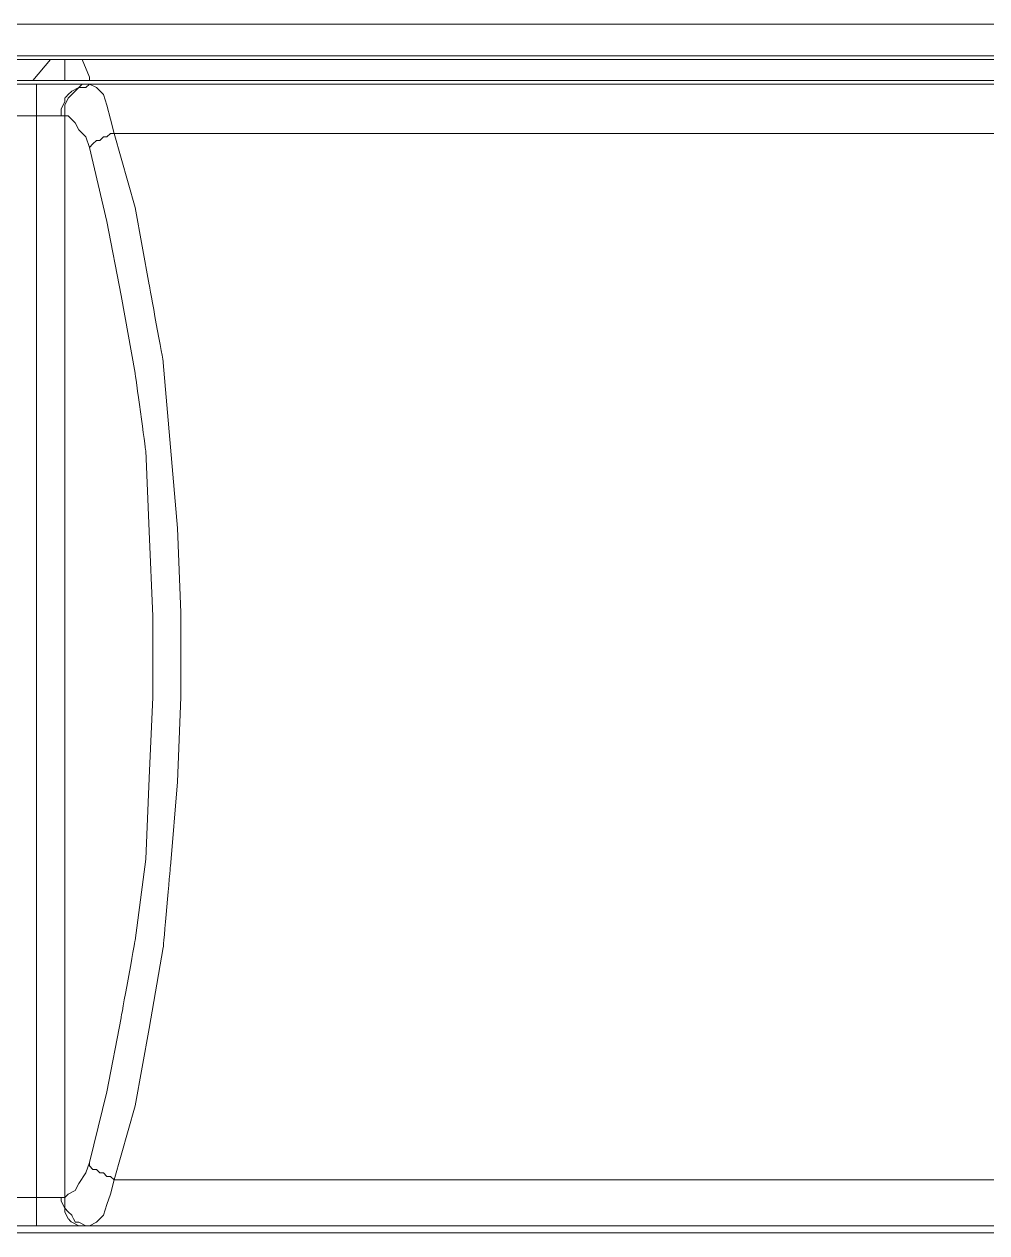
# Model space of a CAD drawing. Header units: centimetres. Extents: x -8.4 to 9.1, y -8.6 to 8.
# Drawn here: x -4.09 to -3.126, y 0.706 to 1.916 of the extents above; entities that cross this region are included whole.
import ezdxf

# ---------------------------------------------------------------- set-up
doc = ezdxf.new("R2010")
doc.units = ezdxf.units.CM
doc.header["$MEASUREMENT"] = 0
doc.layers.add('Layer 1', color=7, linetype='Continuous')

msp = doc.modelspace()

# ---------------------------------------------------------------- linework, layer by layer
at = {"layer": 'Layer 1', "color": 250, "lineweight": 20}
for points in [[(-5.95841, 1.91558), (-5.95841, 1.91558), (-2.21896, 1.91558), (-2.21896, 1.91558)], [(-2.21896, 1.88383), (-2.21896, 1.88383), (-5.95841, 1.88383), (-5.95841, 1.88383)], [(-2.33538, 1.8803), (-2.33538, 1.8803), (-5.84552, 1.8803), (-5.84552, 1.8803)], [(-4.06399, 1.8803), (-4.06399, 1.8803), (-4.08163, 1.85913), (-4.08163, 1.85913)], [(-4.04988, 1.8803), (-4.04988, 1.8803), (-4.04988, 1.85913), (-4.04988, 1.85913)], [(-5.71499, 1.85913), (-5.71499, 1.85913), (-2.46238, 1.85913), (-2.46238, 1.85913)], [(-4.09927, 1.8556), (-4.09927, 1.8556), (-4.0781, 1.8556), (-4.0781, 1.8556)], [(-4.02871, 1.8556), (-4.02871, 1.8556), (-2.24013, 1.8556), (-2.24013, 1.8556)], [(-4.02871, 1.8556), (-4.02871, 1.8556), (-4.02518, 1.8556), (-4.02518, 1.8556)], [(-4.0781, 1.82385), (-4.0781, 1.82385), (-4.09927, 1.82385), (-4.09927, 1.82385)], [(-4.0781, 0.74083), (-4.0781, 0.74083), (-4.0781, 1.82385), (-4.0781, 1.82385)], [(-4.04988, 1.82385), (-4.04988, 1.82385), (-4.05341, 1.82385), (-4.05341, 1.82385)], [(-4.04988, 0.74083), (-4.04988, 0.74083), (-4.04988, 1.82385), (-4.04988, 1.82385)], [(-4.00049, 1.80622), (-4.00049, 1.80622), (-2.26835, 1.80622), (-2.26835, 1.80622)], [(-4.00049, 0.75847), (-4.00049, 0.75847), (-2.26835, 0.75847), (-2.26835, 0.75847)], [(-4.09927, 0.74083), (-4.09927, 0.74083), (-4.0781, 0.74083), (-4.0781, 0.74083)], [(-4.05341, 0.74083), (-4.05341, 0.74083), (-4.04988, 0.74083), (-4.04988, 0.74083)], [(-2.46238, 0.70555), (-2.46238, 0.70555), (-5.71499, 0.70555), (-5.71499, 0.70555)], [(-4.0781, 0.7126), (-4.0781, 0.7126), (-4.09927, 0.7126), (-4.09927, 0.7126)], [(-4.02871, 0.7126), (-4.02871, 0.7126), (-2.24013, 0.7126), (-2.24013, 0.7126)], [(-4.02518, 0.7126), (-4.02518, 0.7126), (-4.02871, 0.7126), (-4.02871, 0.7126)]]:
    msp.add_open_spline(points, degree=3, dxfattribs=at)
for points, knots in [([(-4.02518, 1.85913), (-4.02518, 1.85913), (-4.02518, 1.86266), (-4.02518, 1.86266), (-4.02518, 1.86266), (-4.02518, 1.86266), (-4.03224, 1.8803), (-4.03224, 1.8803)], [0, 0, 0, 0, 0.3333333, 0.3333333, 0.3333333, 0.3333333, 1, 1, 1, 1]), ([(-4.0781, 1.8556), (-4.0781, 1.8556), (-4.06752, 1.8556), (-4.06752, 1.8556), (-4.06752, 1.8556), (-4.06752, 1.8556), (-4.05341, 1.8556), (-4.05341, 1.8556), (-4.05341, 1.8556), (-4.05341, 1.8556), (-4.04282, 1.8556), (-4.04282, 1.8556), (-4.04282, 1.8556), (-4.04282, 1.8556), (-4.03577, 1.8556), (-4.03577, 1.8556), (-4.03577, 1.8556), (-4.03577, 1.8556), (-4.02871, 1.8556), (-4.02871, 1.8556)], [0, 0, 0, 0, 0.1666667, 0.1666667, 0.1666667, 0.1666667, 0.3333333, 0.3333333, 0.3333333, 0.3333333, 0.5, 0.5, 0.5, 0.5, 0.6666667, 0.6666667, 0.6666667, 0.6666667, 1, 1, 1, 1]), ([(-4.0781, 1.8556), (-4.0781, 1.8556), (-4.0781, 1.8556), (-4.0781, 1.8556), (-4.0781, 1.8556), (-4.0781, 1.8556), (-4.0781, 1.85208), (-4.0781, 1.85208), (-4.0781, 1.85208), (-4.0781, 1.85208), (-4.0781, 1.84855), (-4.0781, 1.84855), (-4.0781, 1.84855), (-4.0781, 1.84855), (-4.0781, 1.84502), (-4.0781, 1.84502), (-4.0781, 1.84502), (-4.0781, 1.84502), (-4.0781, 1.84149), (-4.0781, 1.84149), (-4.0781, 1.84149), (-4.0781, 1.84149), (-4.0781, 1.83797), (-4.0781, 1.83797), (-4.0781, 1.83797), (-4.0781, 1.83797), (-4.0781, 1.83091), (-4.0781, 1.83091), (-4.0781, 1.83091), (-4.0781, 1.83091), (-4.0781, 1.82385), (-4.0781, 1.82385)], [0, 0, 0, 0, 0.1111111, 0.1111111, 0.1111111, 0.1111111, 0.2222222, 0.2222222, 0.2222222, 0.2222222, 0.3333333, 0.3333333, 0.3333333, 0.3333333, 0.4444444, 0.4444444, 0.4444444, 0.4444445, 0.5555556, 0.5555556, 0.5555556, 0.5555556, 0.6666667, 0.6666667, 0.6666667, 0.6666667, 0.7777778, 0.7777778, 0.7777778, 0.7777778, 1, 1, 1, 1]), ([(-4.02871, 1.8556), (-4.02871, 1.8556), (-4.03224, 1.8556), (-4.03224, 1.8556), (-4.03224, 1.8556), (-4.03224, 1.8556), (-4.03577, 1.85208), (-4.03577, 1.85208), (-4.03577, 1.85208), (-4.03577, 1.85208), (-4.04282, 1.84855), (-4.04282, 1.84855), (-4.04282, 1.84855), (-4.04282, 1.84855), (-4.04635, 1.84502), (-4.04635, 1.84502), (-4.04635, 1.84502), (-4.04635, 1.84502), (-4.04988, 1.84149), (-4.04988, 1.84149), (-4.04988, 1.84149), (-4.04988, 1.84149), (-4.04988, 1.83797), (-4.04988, 1.83797), (-4.04988, 1.83797), (-4.04988, 1.83797), (-4.05341, 1.83091), (-4.05341, 1.83091), (-4.05341, 1.83091), (-4.05341, 1.83091), (-4.05341, 1.82385), (-4.05341, 1.82385)], [0, 0, 0, 0, 0.1111111, 0.1111111, 0.1111111, 0.1111111, 0.2222222, 0.2222222, 0.2222222, 0.2222222, 0.3333333, 0.3333333, 0.3333333, 0.3333333, 0.4444444, 0.4444444, 0.4444444, 0.4444445, 0.5555556, 0.5555556, 0.5555556, 0.5555556, 0.6666667, 0.6666667, 0.6666667, 0.6666667, 0.7777778, 0.7777778, 0.7777778, 0.7777778, 1, 1, 1, 1]), ([(-4.02518, 1.8556), (-4.02518, 1.8556), (-4.02871, 1.85208), (-4.02871, 1.85208), (-4.02871, 1.85208), (-4.02871, 1.85208), (-4.03577, 1.85208), (-4.03577, 1.85208), (-4.03577, 1.85208), (-4.03577, 1.85208), (-4.0393, 1.84855), (-4.0393, 1.84855), (-4.0393, 1.84855), (-4.0393, 1.84855), (-4.04282, 1.84502), (-4.04282, 1.84502), (-4.04282, 1.84502), (-4.04282, 1.84502), (-4.04635, 1.84149), (-4.04635, 1.84149), (-4.04635, 1.84149), (-4.04635, 1.84149), (-4.04988, 1.83444), (-4.04988, 1.83444), (-4.04988, 1.83444), (-4.04988, 1.83444), (-4.04988, 1.83091), (-4.04988, 1.83091), (-4.04988, 1.83091), (-4.04988, 1.83091), (-4.04988, 1.82385), (-4.04988, 1.82385)], [0, 0, 0, 0, 0.1111111, 0.1111111, 0.1111111, 0.1111111, 0.2222222, 0.2222222, 0.2222222, 0.2222222, 0.3333333, 0.3333333, 0.3333333, 0.3333333, 0.4444444, 0.4444444, 0.4444444, 0.4444445, 0.5555556, 0.5555556, 0.5555556, 0.5555556, 0.6666667, 0.6666667, 0.6666667, 0.6666667, 0.7777778, 0.7777778, 0.7777778, 0.7777778, 1, 1, 1, 1]), ([(-4.02518, 1.8556), (-4.02518, 1.8556), (-4.01813, 1.85208), (-4.01813, 1.85208), (-4.01813, 1.85208), (-4.01813, 1.85208), (-4.01107, 1.84502), (-4.01107, 1.84502), (-4.01107, 1.84502), (-4.01107, 1.84502), (-4.00755, 1.83444), (-4.00755, 1.83444), (-4.00755, 1.83444), (-4.00755, 1.83444), (-4.00402, 1.82033), (-4.00402, 1.82033), (-4.00402, 1.82033), (-4.00402, 1.82033), (-4.00049, 1.80622), (-4.00049, 1.80622)], [0, 0, 0, 0, 0.1666667, 0.1666667, 0.1666667, 0.1666667, 0.3333333, 0.3333333, 0.3333333, 0.3333333, 0.5, 0.5, 0.5, 0.5, 0.6666667, 0.6666667, 0.6666667, 0.6666667, 1, 1, 1, 1]), ([(-4.05341, 1.82385), (-4.05341, 1.82385), (-4.05693, 1.82385), (-4.05693, 1.82385), (-4.05693, 1.82385), (-4.05693, 1.82385), (-4.06046, 1.82385), (-4.06046, 1.82385), (-4.06046, 1.82385), (-4.06046, 1.82385), (-4.06752, 1.82385), (-4.06752, 1.82385), (-4.06752, 1.82385), (-4.06752, 1.82385), (-4.07105, 1.82385), (-4.07105, 1.82385), (-4.07105, 1.82385), (-4.07105, 1.82385), (-4.0781, 1.82385), (-4.0781, 1.82385)], [0, 0, 0, 0, 0.1666667, 0.1666667, 0.1666667, 0.1666667, 0.3333333, 0.3333333, 0.3333333, 0.3333333, 0.5, 0.5, 0.5, 0.5, 0.6666667, 0.6666667, 0.6666667, 0.6666667, 1, 1, 1, 1]), ([(-4.02518, 1.7921), (-4.02518, 1.7921), (-4.02871, 1.80269), (-4.02871, 1.80269), (-4.02871, 1.80269), (-4.02871, 1.80269), (-4.03577, 1.80974), (-4.03577, 1.80974), (-4.03577, 1.80974), (-4.03577, 1.80974), (-4.0393, 1.8168), (-4.0393, 1.8168), (-4.0393, 1.8168), (-4.0393, 1.8168), (-4.04635, 1.82385), (-4.04635, 1.82385), (-4.04635, 1.82385), (-4.04635, 1.82385), (-4.04988, 1.82385), (-4.04988, 1.82385)], [0, 0, 0, 0, 0.1666667, 0.1666667, 0.1666667, 0.1666667, 0.3333333, 0.3333333, 0.3333333, 0.3333333, 0.5, 0.5, 0.5, 0.5, 0.6666667, 0.6666667, 0.6666667, 0.6666667, 1, 1, 1, 1]), ([(-4.00049, 1.80622), (-4.00049, 1.80622), (-4.00402, 1.80622), (-4.00402, 1.80622), (-4.00402, 1.80622), (-4.00402, 1.80622), (-4.00755, 1.80269), (-4.00755, 1.80269), (-4.00755, 1.80269), (-4.00755, 1.80269), (-4.01107, 1.80269), (-4.01107, 1.80269), (-4.01107, 1.80269), (-4.01107, 1.80269), (-4.0146, 1.79916), (-4.0146, 1.79916), (-4.0146, 1.79916), (-4.0146, 1.79916), (-4.01813, 1.79916), (-4.01813, 1.79916), (-4.01813, 1.79916), (-4.01813, 1.79916), (-4.02166, 1.79563), (-4.02166, 1.79563), (-4.02166, 1.79563), (-4.02166, 1.79563), (-4.02518, 1.7921), (-4.02518, 1.7921)], [0, 0, 0, 0, 0.125, 0.125, 0.125, 0.125, 0.25, 0.25, 0.25, 0.25, 0.375, 0.375, 0.375, 0.375, 0.5, 0.5, 0.5, 0.5, 0.625, 0.625, 0.625, 0.625, 0.75, 0.75, 0.75, 0.75, 1, 1, 1, 1]), ([(-4.00049, 1.80622), (-4.00049, 1.80622), (-3.97932, 1.73213), (-3.97932, 1.73213), (-3.97932, 1.73213), (-3.97932, 1.73213), (-3.96521, 1.65452), (-3.96521, 1.65452), (-3.96521, 1.65452), (-3.96521, 1.65452), (-3.9511, 1.57691), (-3.9511, 1.57691), (-3.9511, 1.57691), (-3.9511, 1.57691), (-3.94405, 1.49224), (-3.94405, 1.49224), (-3.94405, 1.49224), (-3.94405, 1.49224), (-3.93699, 1.4111), (-3.93699, 1.4111), (-3.93699, 1.4111), (-3.93699, 1.4111), (-3.93346, 1.32644), (-3.93346, 1.32644), (-3.93346, 1.32644), (-3.93346, 1.32644), (-3.93346, 1.24177), (-3.93346, 1.24177), (-3.93346, 1.24177), (-3.93346, 1.24177), (-3.93699, 1.1571), (-3.93699, 1.1571), (-3.93699, 1.1571), (-3.93699, 1.1571), (-3.94405, 1.07244), (-3.94405, 1.07244), (-3.94405, 1.07244), (-3.94405, 1.07244), (-3.9511, 0.9913), (-3.9511, 0.9913), (-3.9511, 0.9913), (-3.9511, 0.9913), (-3.96521, 0.91016), (-3.96521, 0.91016), (-3.96521, 0.91016), (-3.96521, 0.91016), (-3.97932, 0.83255), (-3.97932, 0.83255), (-3.97932, 0.83255), (-3.97932, 0.83255), (-4.00049, 0.75847), (-4.00049, 0.75847)], [0, 0, 0, 0, 0.0714286, 0.0714286, 0.0714286, 0.0714286, 0.1428571, 0.1428571, 0.1428571, 0.1428572, 0.2142857, 0.2142857, 0.2142857, 0.2142857, 0.2857143, 0.2857143, 0.2857143, 0.2857143, 0.3571429, 0.3571429, 0.3571429, 0.3571429, 0.4285714, 0.4285714, 0.4285714, 0.4285714, 0.5, 0.5, 0.5, 0.5, 0.5714286, 0.5714286, 0.5714286, 0.5714286, 0.6428571, 0.6428571, 0.6428571, 0.6428572, 0.7142857, 0.7142857, 0.7142857, 0.7142857, 0.7857143, 0.7857143, 0.7857143, 0.7857143, 0.8571429, 0.8571429, 0.8571429, 0.8571429, 1, 1, 1, 1]), ([(-4.02518, 0.7761), (-4.02518, 0.7761), (-4.00755, 0.84666), (-4.00755, 0.84666), (-4.00755, 0.84666), (-4.00755, 0.84666), (-3.99343, 0.92074), (-3.99343, 0.92074), (-3.99343, 0.92074), (-3.99343, 0.92074), (-3.97932, 0.99835), (-3.97932, 0.99835), (-3.97932, 0.99835), (-3.97932, 0.99835), (-3.96874, 1.07949), (-3.96874, 1.07949), (-3.96874, 1.07949), (-3.96874, 1.07949), (-3.96521, 1.16063), (-3.96521, 1.16063), (-3.96521, 1.16063), (-3.96521, 1.16063), (-3.96168, 1.24177), (-3.96168, 1.24177), (-3.96168, 1.24177), (-3.96168, 1.24177), (-3.96168, 1.32291), (-3.96168, 1.32291), (-3.96168, 1.32291), (-3.96168, 1.32291), (-3.96521, 1.40758), (-3.96521, 1.40758), (-3.96521, 1.40758), (-3.96521, 1.40758), (-3.96874, 1.48872), (-3.96874, 1.48872), (-3.96874, 1.48872), (-3.96874, 1.48872), (-3.97932, 1.56633), (-3.97932, 1.56633), (-3.97932, 1.56633), (-3.97932, 1.56633), (-3.99343, 1.64394), (-3.99343, 1.64394), (-3.99343, 1.64394), (-3.99343, 1.64394), (-4.00755, 1.71802), (-4.00755, 1.71802), (-4.00755, 1.71802), (-4.00755, 1.71802), (-4.02518, 1.7921), (-4.02518, 1.7921)], [0, 0, 0, 0, 0.0714286, 0.0714286, 0.0714286, 0.0714286, 0.1428571, 0.1428571, 0.1428571, 0.1428572, 0.2142857, 0.2142857, 0.2142857, 0.2142857, 0.2857143, 0.2857143, 0.2857143, 0.2857143, 0.3571429, 0.3571429, 0.3571429, 0.3571429, 0.4285714, 0.4285714, 0.4285714, 0.4285714, 0.5, 0.5, 0.5, 0.5, 0.5714286, 0.5714286, 0.5714286, 0.5714286, 0.6428571, 0.6428571, 0.6428571, 0.6428572, 0.7142857, 0.7142857, 0.7142857, 0.7142857, 0.7857143, 0.7857143, 0.7857143, 0.7857143, 0.8571429, 0.8571429, 0.8571429, 0.8571429, 1, 1, 1, 1]), ([(-4.04988, 0.74083), (-4.04988, 0.74083), (-4.04635, 0.74435), (-4.04635, 0.74435), (-4.04635, 0.74435), (-4.04635, 0.74435), (-4.0393, 0.74788), (-4.0393, 0.74788), (-4.0393, 0.74788), (-4.0393, 0.74788), (-4.03577, 0.75494), (-4.03577, 0.75494), (-4.03577, 0.75494), (-4.03577, 0.75494), (-4.02871, 0.76552), (-4.02871, 0.76552), (-4.02871, 0.76552), (-4.02871, 0.76552), (-4.02518, 0.7761), (-4.02518, 0.7761)], [0, 0, 0, 0, 0.1666667, 0.1666667, 0.1666667, 0.1666667, 0.3333333, 0.3333333, 0.3333333, 0.3333333, 0.5, 0.5, 0.5, 0.5, 0.6666667, 0.6666667, 0.6666667, 0.6666667, 1, 1, 1, 1]), ([(-4.02518, 0.7761), (-4.02518, 0.7761), (-4.02518, 0.77258), (-4.02518, 0.77258), (-4.02518, 0.77258), (-4.02518, 0.77258), (-4.02166, 0.76905), (-4.02166, 0.76905), (-4.02166, 0.76905), (-4.02166, 0.76905), (-4.01813, 0.76905), (-4.01813, 0.76905), (-4.01813, 0.76905), (-4.01813, 0.76905), (-4.0146, 0.76552), (-4.0146, 0.76552), (-4.0146, 0.76552), (-4.0146, 0.76552), (-4.01107, 0.76552), (-4.01107, 0.76552), (-4.01107, 0.76552), (-4.01107, 0.76552), (-4.00755, 0.76199), (-4.00755, 0.76199), (-4.00755, 0.76199), (-4.00755, 0.76199), (-4.00402, 0.76199), (-4.00402, 0.76199), (-4.00402, 0.76199), (-4.00402, 0.76199), (-4.00049, 0.75847), (-4.00049, 0.75847)], [0, 0, 0, 0, 0.1111111, 0.1111111, 0.1111111, 0.1111111, 0.2222222, 0.2222222, 0.2222222, 0.2222222, 0.3333333, 0.3333333, 0.3333333, 0.3333333, 0.4444444, 0.4444444, 0.4444444, 0.4444445, 0.5555556, 0.5555556, 0.5555556, 0.5555556, 0.6666667, 0.6666667, 0.6666667, 0.6666667, 0.7777778, 0.7777778, 0.7777778, 0.7777778, 1, 1, 1, 1]), ([(-4.00049, 0.75847), (-4.00049, 0.75847), (-4.00402, 0.74435), (-4.00402, 0.74435), (-4.00402, 0.74435), (-4.00402, 0.74435), (-4.00755, 0.73377), (-4.00755, 0.73377), (-4.00755, 0.73377), (-4.00755, 0.73377), (-4.01107, 0.72319), (-4.01107, 0.72319), (-4.01107, 0.72319), (-4.01107, 0.72319), (-4.01813, 0.71613), (-4.01813, 0.71613), (-4.01813, 0.71613), (-4.01813, 0.71613), (-4.02518, 0.7126), (-4.02518, 0.7126)], [0, 0, 0, 0, 0.1666667, 0.1666667, 0.1666667, 0.1666667, 0.3333333, 0.3333333, 0.3333333, 0.3333333, 0.5, 0.5, 0.5, 0.5, 0.6666667, 0.6666667, 0.6666667, 0.6666667, 1, 1, 1, 1]), ([(-4.0781, 0.74083), (-4.0781, 0.74083), (-4.07105, 0.74083), (-4.07105, 0.74083), (-4.07105, 0.74083), (-4.07105, 0.74083), (-4.06752, 0.74083), (-4.06752, 0.74083), (-4.06752, 0.74083), (-4.06752, 0.74083), (-4.06046, 0.74083), (-4.06046, 0.74083), (-4.06046, 0.74083), (-4.06046, 0.74083), (-4.05693, 0.74083), (-4.05693, 0.74083), (-4.05693, 0.74083), (-4.05693, 0.74083), (-4.05341, 0.74083), (-4.05341, 0.74083)], [0, 0, 0, 0, 0.1666667, 0.1666667, 0.1666667, 0.1666667, 0.3333333, 0.3333333, 0.3333333, 0.3333333, 0.5, 0.5, 0.5, 0.5, 0.6666667, 0.6666667, 0.6666667, 0.6666667, 1, 1, 1, 1]), ([(-4.0781, 0.74083), (-4.0781, 0.74083), (-4.0781, 0.7373), (-4.0781, 0.7373), (-4.0781, 0.7373), (-4.0781, 0.7373), (-4.0781, 0.73024), (-4.0781, 0.73024), (-4.0781, 0.73024), (-4.0781, 0.73024), (-4.0781, 0.72319), (-4.0781, 0.72319), (-4.0781, 0.72319), (-4.0781, 0.72319), (-4.0781, 0.71966), (-4.0781, 0.71966), (-4.0781, 0.71966), (-4.0781, 0.71966), (-4.0781, 0.71613), (-4.0781, 0.71613), (-4.0781, 0.71613), (-4.0781, 0.71613), (-4.0781, 0.7126), (-4.0781, 0.7126)], [0, 0, 0, 0, 0.1428571, 0.1428571, 0.1428571, 0.1428572, 0.2857143, 0.2857143, 0.2857143, 0.2857143, 0.4285714, 0.4285714, 0.4285714, 0.4285714, 0.5714286, 0.5714286, 0.5714286, 0.5714286, 0.7142857, 0.7142857, 0.7142857, 0.7142857, 1, 1, 1, 1]), ([(-4.05341, 0.74083), (-4.05341, 0.74083), (-4.05341, 0.7373), (-4.05341, 0.7373), (-4.05341, 0.7373), (-4.05341, 0.7373), (-4.04988, 0.73024), (-4.04988, 0.73024), (-4.04988, 0.73024), (-4.04988, 0.73024), (-4.04988, 0.72672), (-4.04988, 0.72672), (-4.04988, 0.72672), (-4.04988, 0.72672), (-4.04635, 0.71966), (-4.04635, 0.71966), (-4.04635, 0.71966), (-4.04635, 0.71966), (-4.04282, 0.71613), (-4.04282, 0.71613), (-4.04282, 0.71613), (-4.04282, 0.71613), (-4.03577, 0.7126), (-4.03577, 0.7126), (-4.03577, 0.7126), (-4.03577, 0.7126), (-4.03224, 0.7126), (-4.03224, 0.7126), (-4.03224, 0.7126), (-4.03224, 0.7126), (-4.02871, 0.7126), (-4.02871, 0.7126)], [0, 0, 0, 0, 0.1111111, 0.1111111, 0.1111111, 0.1111111, 0.2222222, 0.2222222, 0.2222222, 0.2222222, 0.3333333, 0.3333333, 0.3333333, 0.3333333, 0.4444444, 0.4444444, 0.4444444, 0.4444445, 0.5555556, 0.5555556, 0.5555556, 0.5555556, 0.6666667, 0.6666667, 0.6666667, 0.6666667, 0.7777778, 0.7777778, 0.7777778, 0.7777778, 1, 1, 1, 1]), ([(-4.04988, 0.74083), (-4.04988, 0.74083), (-4.04988, 0.7373), (-4.04988, 0.7373), (-4.04988, 0.7373), (-4.04988, 0.7373), (-4.04988, 0.73024), (-4.04988, 0.73024), (-4.04988, 0.73024), (-4.04988, 0.73024), (-4.04635, 0.72672), (-4.04635, 0.72672), (-4.04635, 0.72672), (-4.04635, 0.72672), (-4.04282, 0.72319), (-4.04282, 0.72319), (-4.04282, 0.72319), (-4.04282, 0.72319), (-4.0393, 0.71613), (-4.0393, 0.71613), (-4.0393, 0.71613), (-4.0393, 0.71613), (-4.03577, 0.71613), (-4.03577, 0.71613), (-4.03577, 0.71613), (-4.03577, 0.71613), (-4.02871, 0.7126), (-4.02871, 0.7126), (-4.02871, 0.7126), (-4.02871, 0.7126), (-4.02518, 0.7126), (-4.02518, 0.7126)], [0, 0, 0, 0, 0.1111111, 0.1111111, 0.1111111, 0.1111111, 0.2222222, 0.2222222, 0.2222222, 0.2222222, 0.3333333, 0.3333333, 0.3333333, 0.3333333, 0.4444444, 0.4444444, 0.4444444, 0.4444445, 0.5555556, 0.5555556, 0.5555556, 0.5555556, 0.6666667, 0.6666667, 0.6666667, 0.6666667, 0.7777778, 0.7777778, 0.7777778, 0.7777778, 1, 1, 1, 1]), ([(-4.02871, 0.7126), (-4.02871, 0.7126), (-4.03577, 0.7126), (-4.03577, 0.7126), (-4.03577, 0.7126), (-4.03577, 0.7126), (-4.04282, 0.7126), (-4.04282, 0.7126), (-4.04282, 0.7126), (-4.04282, 0.7126), (-4.05341, 0.7126), (-4.05341, 0.7126), (-4.05341, 0.7126), (-4.05341, 0.7126), (-4.06752, 0.7126), (-4.06752, 0.7126), (-4.06752, 0.7126), (-4.06752, 0.7126), (-4.0781, 0.7126), (-4.0781, 0.7126)], [0, 0, 0, 0, 0.1666667, 0.1666667, 0.1666667, 0.1666667, 0.3333333, 0.3333333, 0.3333333, 0.3333333, 0.5, 0.5, 0.5, 0.5, 0.6666667, 0.6666667, 0.6666667, 0.6666667, 1, 1, 1, 1])]:
    msp.add_open_spline(points, degree=3, knots=knots, dxfattribs=at)

doc.saveas('drawing.dxf')
